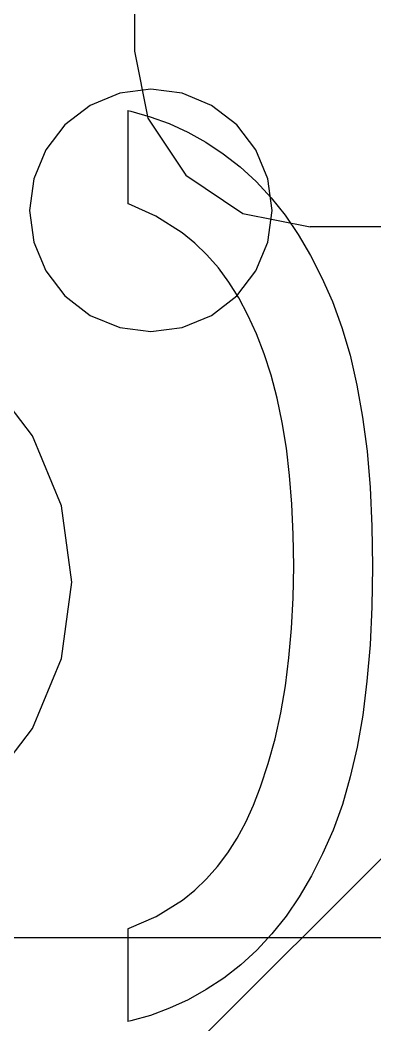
# Model space of a CAD drawing. Extents: x -257 to 298, y -311 to 343.
# Drawn here: x 4.39 to 10.85, y 16.63 to 34.93 of the extents above; entities that cross this region are included whole.
import ezdxf

# ---------------------------------------------------------------- set-up
doc = ezdxf.new("R2010")
doc.units = 0

msp = doc.modelspace()

# ---------------------------------------------------------------- linework, layer by layer
for p, q in [((6.206468, 33.596646), (5.66933, 33.374784)), ((6.206468, 33.596646), (5.66933, 33.374784)), ((6.77333, 33.6706), (6.206468, 33.596646)), ((6.77333, 33.6706), (6.206468, 33.596646)), ((7.340192, 33.596646), (6.77333, 33.6706)), ((7.340192, 33.596646), (6.77333, 33.6706)), ((7.87733, 33.374784), (7.340192, 33.596646)), ((7.87733, 33.374784), (7.340192, 33.596646)), ((5.66933, 33.374784), (5.208623, 33.02054)), ((5.66933, 33.374784), (5.208623, 33.02054)), ((8.338037, 33.02054), (7.87733, 33.374784)), ((8.338037, 33.02054), (7.87733, 33.374784)), ((5.208623, 33.02054), (4.861146, 32.5666)), ((5.208623, 33.02054), (4.861146, 32.5666)), ((8.685514, 32.5666), (8.338037, 33.02054)), ((8.685514, 32.5666), (8.338037, 33.02054)), ((4.861146, 32.5666), (4.641761, 32.038706)), ((4.861146, 32.5666), (4.641761, 32.038706)), ((8.904899, 32.038706), (8.685514, 32.5666)), ((8.904899, 32.038706), (8.685514, 32.5666)), ((4.641761, 32.038706), (4.56533, 31.4626)), ((4.641761, 32.038706), (4.56533, 31.4626)), ((8.98133, 31.4626), (8.904899, 32.038706)), ((8.98133, 31.4626), (8.904899, 32.038706)), ((4.56533, 31.4626), (4.641761, 30.886494)), ((4.56533, 31.4626), (4.641761, 30.886494)), ((8.904899, 30.886494), (8.98133, 31.4626)), ((8.904899, 30.886494), (8.98133, 31.4626)), ((8.98133, 31.4626), (8.98133, 31.4626)), ((8.98133, 31.4626), (8.98133, 31.4626)), ((4.641761, 30.886494), (4.861146, 30.3586)), ((4.641761, 30.886494), (4.861146, 30.3586)), ((8.685514, 30.3586), (8.904899, 30.886494)), ((8.685514, 30.3586), (8.904899, 30.886494)), ((4.861146, 30.3586), (5.208623, 29.90466)), ((4.861146, 30.3586), (5.208623, 29.90466)), ((8.338037, 29.90466), (8.685514, 30.3586)), ((8.338037, 29.90466), (8.685514, 30.3586)), ((5.208623, 29.90466), (5.66933, 29.550416)), ((5.208623, 29.90466), (5.66933, 29.550416)), ((7.87733, 29.550416), (8.338037, 29.90466)), ((7.87733, 29.550416), (8.338037, 29.90466)), ((5.66933, 29.550416), (6.206468, 29.328554)), ((5.66933, 29.550416), (6.206468, 29.328554)), ((7.340192, 29.328554), (7.87733, 29.550416)), ((7.340192, 29.328554), (7.87733, 29.550416)), ((6.206468, 29.328554), (6.77333, 29.2546)), ((6.206468, 29.328554), (6.77333, 29.2546)), ((6.77333, 29.2546), (7.340192, 29.328554)), ((6.77333, 29.2546), (7.340192, 29.328554)), ((4.618782, 27.355865), (3.779464, 28.452337)), ((4.618782, 27.355865), (3.779464, 28.452337)), ((5.148703, 26.08076), (4.618782, 27.355865)), ((5.148703, 26.08076), (4.618782, 27.355865)), ((5.33333, 24.6892), (5.148703, 26.08076)), ((5.33333, 24.6892), (5.148703, 26.08076)), ((5.148704, 23.29764), (5.33332, 24.6892)), ((5.148704, 23.29764), (5.33332, 24.6892)), ((5.33332, 24.6892), (5.33333, 24.6892)), ((5.33332, 24.6892), (5.33333, 24.6892)), ((0.937256, 9.62697), (15.0627, 23.7522)), ((0.937256, 9.62697), (15.0627, 23.7522)), ((4.618789, 22.022535), (5.148704, 23.29764)), ((4.618789, 22.022535), (5.148704, 23.29764)), ((3.779473, 20.926063), (4.618789, 22.022535)), ((3.779473, 20.926063), (4.618789, 22.022535))]:
    msp.add_line(p, q)
at = {"layer": 'Layer 1'}
for p, q in [((6.47465, 51.7825), (6.47465, 34.3637)), ((6.47465, 51.7825), (6.47465, 34.3637)), ((6.47465, 51.7825), (6.47465, 34.3637)), ((6.47465, 51.7825), (6.47465, 34.3637)), ((6.47466, 34.3639), (6.718245, 33.139313)), ((6.47466, 34.3639), (6.718245, 33.139313)), ((6.47466, 34.3639), (6.718245, 33.139313)), ((6.47466, 34.3639), (6.718245, 33.139313)), ((6.35448, 33.28), (6.35448, 31.5838)), ((6.35448, 33.28), (6.35448, 31.5838)), ((6.35448, 33.28), (6.35448, 31.5838)), ((6.35448, 33.28), (6.35448, 31.5838)), ((6.35448, 33.28), (6.35448, 31.5838)), ((6.35448, 33.2798), (6.406403, 33.267665)), ((6.35448, 33.2798), (6.406403, 33.267665)), ((6.35448, 33.2798), (6.406403, 33.267665)), ((6.35448, 33.2798), (6.406403, 33.267665)), ((6.35448, 33.2798), (6.406403, 33.267665)), ((6.406403, 33.267665), (6.762172, 33.168294)), ((6.406403, 33.267665), (6.762172, 33.168294)), ((6.406403, 33.267665), (6.762172, 33.168294)), ((6.406403, 33.267665), (6.762172, 33.168294)), ((6.406403, 33.267665), (6.762172, 33.168294)), ((6.718245, 33.139313), (7.411918, 32.101158)), ((6.718245, 33.139313), (7.411918, 32.101158)), ((6.718245, 33.139313), (7.411918, 32.101158)), ((6.718245, 33.139313), (7.411918, 32.101158)), ((6.762172, 33.168294), (7.108326, 33.043298)), ((6.762172, 33.168294), (7.108326, 33.043298)), ((6.762172, 33.168294), (7.108326, 33.043298)), ((6.762172, 33.168294), (7.108326, 33.043298)), ((6.762172, 33.168294), (7.108326, 33.043298)), ((7.108326, 33.043298), (7.444864, 32.889459)), ((7.108326, 33.043298), (7.444864, 32.889459)), ((7.108326, 33.043298), (7.444864, 32.889459)), ((7.108326, 33.043298), (7.444864, 32.889459)), ((7.108326, 33.043298), (7.444864, 32.889459)), ((7.444864, 32.889459), (7.774992, 32.706777)), ((7.444864, 32.889459), (7.774992, 32.706777)), ((7.444864, 32.889459), (7.774992, 32.706777)), ((7.444864, 32.889459), (7.774992, 32.706777)), ((7.444864, 32.889459), (7.774992, 32.706777)), ((7.774992, 32.706777), (8.092299, 32.495223)), ((7.774992, 32.706777), (8.092299, 32.495223)), ((7.774992, 32.706777), (8.092299, 32.495223)), ((7.774992, 32.706777), (8.092299, 32.495223)), ((7.774992, 32.706777), (8.092299, 32.495223)), ((8.092299, 32.495223), (8.396786, 32.258044)), ((8.092299, 32.495223), (8.396786, 32.258044)), ((8.092299, 32.495223), (8.396786, 32.258044)), ((8.092299, 32.495223), (8.396786, 32.258044)), ((8.092299, 32.495223), (8.396786, 32.258044)), ((8.396786, 32.258044), (8.688452, 31.988804)), ((8.396786, 32.258044), (8.688452, 31.988804)), ((8.396786, 32.258044), (8.688452, 31.988804)), ((8.396786, 32.258044), (8.688452, 31.988804)), ((8.396786, 32.258044), (8.688452, 31.988804)), ((7.411918, 32.101158), (8.450073, 31.407485)), ((7.411918, 32.101158), (8.450073, 31.407485)), ((7.411918, 32.101158), (8.450073, 31.407485)), ((7.411918, 32.101158), (8.450073, 31.407485)), ((8.688452, 31.988804), (8.960888, 31.693938)), ((8.688452, 31.988804), (8.960888, 31.693938)), ((8.688452, 31.988804), (8.960888, 31.693938)), ((8.688452, 31.988804), (8.960888, 31.693938)), ((8.688452, 31.988804), (8.960888, 31.693938)), ((8.960888, 31.693938), (9.217298, 31.373447)), ((8.960888, 31.693938), (9.217298, 31.373447)), ((8.960888, 31.693938), (9.217298, 31.373447)), ((8.960888, 31.693938), (9.217298, 31.373447)), ((8.960888, 31.693938), (9.217298, 31.373447)), ((6.367943, 31.578749), (6.354481, 31.583547)), ((6.367943, 31.578749), (6.354481, 31.583547)), ((6.367943, 31.578749), (6.354481, 31.583547)), ((6.367943, 31.578749), (6.354481, 31.583547)), ((6.367943, 31.578749), (6.354481, 31.583547)), ((6.861532, 31.3576), (6.367943, 31.578749)), ((6.861532, 31.3576), (6.367943, 31.578749)), ((6.861532, 31.3576), (6.367943, 31.578749)), ((6.861532, 31.3576), (6.367943, 31.578749)), ((6.861532, 31.3576), (6.367943, 31.578749)), ((7.345506, 31.053111), (6.861532, 31.3576)), ((7.345506, 31.053111), (6.861532, 31.3576)), ((7.345506, 31.053111), (6.861532, 31.3576)), ((7.345506, 31.053111), (6.861532, 31.3576)), ((7.345506, 31.053111), (6.861532, 31.3576)), ((8.450073, 31.407485), (9.67466, 31.1639)), ((8.450073, 31.407485), (9.67466, 31.1639)), ((8.450073, 31.407485), (9.67466, 31.1639)), ((8.450073, 31.407485), (9.67466, 31.1639)), ((9.217298, 31.373447), (9.457682, 31.020867)), ((9.217298, 31.373447), (9.457682, 31.020867)), ((9.217298, 31.373447), (9.457682, 31.020867)), ((9.217298, 31.373447), (9.457682, 31.020867)), ((9.217298, 31.373447), (9.457682, 31.020867)), ((27.0933, 31.1633), (9.67465, 31.1633)), ((27.0933, 31.1633), (9.67465, 31.1633)), ((27.0933, 31.1633), (9.67465, 31.1633)), ((27.0933, 31.1633), (9.67465, 31.1633)), ((7.576275, 30.867211), (7.345506, 31.053111)), ((7.576275, 30.867211), (7.345506, 31.053111)), ((7.576275, 30.867211), (7.345506, 31.053111)), ((7.576275, 30.867211), (7.345506, 31.053111)), ((7.576275, 30.867211), (7.345506, 31.053111)), ((9.457682, 31.020867), (9.682041, 30.642661)), ((9.457682, 31.020867), (9.682041, 30.642661)), ((9.457682, 31.020867), (9.682041, 30.642661)), ((9.457682, 31.020867), (9.682041, 30.642661)), ((9.457682, 31.020867), (9.682041, 30.642661)), ((7.794223, 30.655657), (7.576275, 30.867211)), ((7.794223, 30.655657), (7.576275, 30.867211)), ((7.794223, 30.655657), (7.576275, 30.867211)), ((7.794223, 30.655657), (7.576275, 30.867211)), ((7.794223, 30.655657), (7.576275, 30.867211)), ((8.002556, 30.418478), (7.794223, 30.655657)), ((8.002556, 30.418478), (7.794223, 30.655657)), ((8.002556, 30.418478), (7.794223, 30.655657)), ((8.002556, 30.418478), (7.794223, 30.655657)), ((8.002556, 30.418478), (7.794223, 30.655657)), ((9.682041, 30.642661), (9.887169, 30.235612)), ((9.682041, 30.642661), (9.887169, 30.235612)), ((9.682041, 30.642661), (9.887169, 30.235612)), ((9.682041, 30.642661), (9.887169, 30.235612)), ((9.682041, 30.642661), (9.887169, 30.235612)), ((8.194863, 30.155673), (8.002556, 30.418478)), ((8.194863, 30.155673), (8.002556, 30.418478)), ((8.194863, 30.155673), (8.002556, 30.418478)), ((8.194863, 30.155673), (8.002556, 30.418478)), ((8.194863, 30.155673), (8.002556, 30.418478)), ((9.887169, 30.235612), (10.079476, 29.79972)), ((9.887169, 30.235612), (10.079476, 29.79972)), ((9.887169, 30.235612), (10.079476, 29.79972)), ((9.887169, 30.235612), (10.079476, 29.79972)), ((9.887169, 30.235612), (10.079476, 29.79972)), ((8.37435, 29.867214), (8.194863, 30.155673)), ((8.37435, 29.867214), (8.194863, 30.155673)), ((8.37435, 29.867214), (8.194863, 30.155673)), ((8.37435, 29.867214), (8.194863, 30.155673)), ((8.37435, 29.867214), (8.194863, 30.155673)), ((8.541017, 29.553101), (8.37435, 29.867214)), ((8.541017, 29.553101), (8.37435, 29.867214)), ((8.541017, 29.553101), (8.37435, 29.867214)), ((8.541017, 29.553101), (8.37435, 29.867214)), ((8.541017, 29.553101), (8.37435, 29.867214)), ((10.079476, 29.79972), (10.249348, 29.331768)), ((10.079476, 29.79972), (10.249348, 29.331768)), ((10.079476, 29.79972), (10.249348, 29.331768)), ((10.079476, 29.79972), (10.249348, 29.331768)), ((10.079476, 29.79972), (10.249348, 29.331768)), ((8.694863, 29.216579), (8.541017, 29.553101)), ((8.694863, 29.216579), (8.541017, 29.553101)), ((8.694863, 29.216579), (8.541017, 29.553101)), ((8.694863, 29.216579), (8.541017, 29.553101)), ((8.694863, 29.216579), (8.541017, 29.553101)), ((10.249348, 29.331768), (10.399989, 28.825349)), ((10.249348, 29.331768), (10.399989, 28.825349)), ((10.249348, 29.331768), (10.399989, 28.825349)), ((10.249348, 29.331768), (10.399989, 28.825349)), ((10.249348, 29.331768), (10.399989, 28.825349)), ((8.835888, 28.851186), (8.694863, 29.216579)), ((8.835888, 28.851186), (8.694863, 29.216579)), ((8.835888, 28.851186), (8.694863, 29.216579)), ((8.835888, 28.851186), (8.694863, 29.216579)), ((8.835888, 28.851186), (8.694863, 29.216579)), ((8.960888, 28.460167), (8.835888, 28.851186)), ((8.960888, 28.460167), (8.835888, 28.851186)), ((8.960888, 28.460167), (8.835888, 28.851186)), ((8.960888, 28.460167), (8.835888, 28.851186)), ((8.960888, 28.460167), (8.835888, 28.851186)), ((10.399989, 28.825349), (10.524989, 28.280491)), ((10.399989, 28.825349), (10.524989, 28.280491)), ((10.399989, 28.825349), (10.524989, 28.280491)), ((10.399989, 28.825349), (10.524989, 28.280491)), ((10.399989, 28.825349), (10.524989, 28.280491)), ((9.073068, 28.043494), (8.960888, 28.460167)), ((9.073068, 28.043494), (8.960888, 28.460167)), ((9.073068, 28.043494), (8.960888, 28.460167)), ((9.073068, 28.043494), (8.960888, 28.460167)), ((9.073068, 28.043494), (8.960888, 28.460167)), ((10.524989, 28.280491), (10.627553, 27.697166)), ((10.524989, 28.280491), (10.627553, 27.697166)), ((10.524989, 28.280491), (10.627553, 27.697166)), ((10.524989, 28.280491), (10.627553, 27.697166)), ((10.524989, 28.280491), (10.627553, 27.697166)), ((9.162811, 27.601196), (9.073068, 28.043494)), ((9.162811, 27.601196), (9.073068, 28.043494)), ((9.162811, 27.601196), (9.073068, 28.043494)), ((9.162811, 27.601196), (9.073068, 28.043494)), ((9.162811, 27.601196), (9.073068, 28.043494)), ((10.627553, 27.697166), (10.707681, 27.075346)), ((10.627553, 27.697166), (10.707681, 27.075346)), ((10.627553, 27.697166), (10.707681, 27.075346)), ((10.627553, 27.697166), (10.707681, 27.075346)), ((10.627553, 27.697166), (10.707681, 27.075346)), ((9.239734, 27.130026), (9.162811, 27.601196)), ((9.239734, 27.130026), (9.162811, 27.601196)), ((9.239734, 27.130026), (9.162811, 27.601196)), ((9.239734, 27.130026), (9.162811, 27.601196)), ((9.239734, 27.130026), (9.162811, 27.601196)), ((9.297426, 26.633231), (9.239734, 27.130026)), ((9.297426, 26.633231), (9.239734, 27.130026)), ((9.297426, 26.633231), (9.239734, 27.130026)), ((9.297426, 26.633231), (9.239734, 27.130026)), ((9.297426, 26.633231), (9.239734, 27.130026)), ((10.707681, 27.075346), (10.765374, 26.411899)), ((10.707681, 27.075346), (10.765374, 26.411899)), ((10.707681, 27.075346), (10.765374, 26.411899)), ((10.707681, 27.075346), (10.765374, 26.411899)), ((10.707681, 27.075346), (10.765374, 26.411899)), ((9.342298, 26.11081), (9.297426, 26.633231)), ((9.342298, 26.11081), (9.297426, 26.633231)), ((9.342298, 26.11081), (9.297426, 26.633231)), ((9.342298, 26.11081), (9.297426, 26.633231)), ((9.342298, 26.11081), (9.297426, 26.633231)), ((10.765374, 26.411899), (10.797425, 25.713174)), ((10.765374, 26.411899), (10.797425, 25.713174)), ((10.765374, 26.411899), (10.797425, 25.713174)), ((10.765374, 26.411899), (10.797425, 25.713174)), ((10.765374, 26.411899), (10.797425, 25.713174)), ((9.364735, 25.559518), (9.342298, 26.11081)), ((9.364735, 25.559518), (9.342298, 26.11081)), ((9.364735, 25.559518), (9.342298, 26.11081)), ((9.364735, 25.559518), (9.342298, 26.11081)), ((9.364735, 25.559518), (9.342298, 26.11081)), ((10.797425, 25.713174), (10.810246, 24.97601)), ((10.797425, 25.713174), (10.810246, 24.97601)), ((10.797425, 25.713174), (10.810246, 24.97601)), ((10.797425, 25.713174), (10.810246, 24.97601)), ((10.797425, 25.713174), (10.810246, 24.97601)), ((9.37435, 24.9826), (9.364735, 25.559518)), ((9.37435, 24.9826), (9.364735, 25.559518)), ((9.37435, 24.9826), (9.364735, 25.559518)), ((9.37435, 24.9826), (9.364735, 25.559518)), ((9.37435, 24.9826), (9.364735, 25.559518)), ((9.364733, 24.405708), (9.374348, 24.982626)), ((9.364733, 24.405708), (9.374348, 24.982626)), ((9.364733, 24.405708), (9.374348, 24.982626)), ((9.364733, 24.405708), (9.374348, 24.982626)), ((9.364733, 24.405708), (9.374348, 24.982626)), ((10.8102, 24.9762), (10.797379, 24.242225)), ((10.8102, 24.9762), (10.797379, 24.242225)), ((10.8102, 24.9762), (10.797379, 24.242225)), ((10.8102, 24.9762), (10.797379, 24.242225)), ((10.8102, 24.9762), (10.797379, 24.242225)), ((9.335887, 23.848009), (9.364733, 24.405708)), ((9.335887, 23.848009), (9.364733, 24.405708)), ((9.335887, 23.848009), (9.364733, 24.405708)), ((9.335887, 23.848009), (9.364733, 24.405708)), ((9.335887, 23.848009), (9.364733, 24.405708)), ((10.797379, 24.242225), (10.765328, 23.546717)), ((10.797379, 24.242225), (10.765328, 23.546717)), ((10.797379, 24.242225), (10.765328, 23.546717)), ((10.797379, 24.242225), (10.765328, 23.546717)), ((10.797379, 24.242225), (10.765328, 23.546717)), ((9.28781, 23.312747), (9.335887, 23.848009)), ((9.28781, 23.312747), (9.335887, 23.848009)), ((9.28781, 23.312747), (9.335887, 23.848009)), ((9.28781, 23.312747), (9.335887, 23.848009)), ((9.28781, 23.312747), (9.335887, 23.848009)), ((10.765328, 23.546717), (10.707635, 22.886459)), ((10.765328, 23.546717), (10.707635, 22.886459)), ((10.765328, 23.546717), (10.707635, 22.886459)), ((10.765328, 23.546717), (10.707635, 22.886459)), ((10.765328, 23.546717), (10.707635, 22.886459)), ((9.223707, 22.799921), (9.28781, 23.312747)), ((9.223707, 22.799921), (9.28781, 23.312747)), ((9.223707, 22.799921), (9.28781, 23.312747)), ((9.223707, 22.799921), (9.28781, 23.312747)), ((9.223707, 22.799921), (9.28781, 23.312747)), ((10.707635, 22.886459), (10.630712, 22.267857)), ((10.707635, 22.886459), (10.630712, 22.267857)), ((10.707635, 22.886459), (10.630712, 22.267857)), ((10.707635, 22.886459), (10.630712, 22.267857)), ((10.707635, 22.886459), (10.630712, 22.267857)), ((9.137169, 22.30956), (9.223707, 22.799921)), ((9.137169, 22.30956), (9.223707, 22.799921)), ((9.137169, 22.30956), (9.223707, 22.799921)), ((9.137169, 22.30956), (9.223707, 22.799921)), ((9.137169, 22.30956), (9.223707, 22.799921)), ((9.034605, 21.83839), (9.137169, 22.30956)), ((9.034605, 21.83839), (9.137169, 22.30956)), ((9.034605, 21.83839), (9.137169, 22.30956)), ((9.034605, 21.83839), (9.137169, 22.30956)), ((9.034605, 21.83839), (9.137169, 22.30956)), ((10.630712, 22.267857), (10.528148, 21.687721)), ((10.630712, 22.267857), (10.528148, 21.687721)), ((10.630712, 22.267857), (10.528148, 21.687721)), ((10.630712, 22.267857), (10.528148, 21.687721)), ((10.630712, 22.267857), (10.528148, 21.687721)), ((8.909605, 21.389685), (9.034605, 21.83839)), ((8.909605, 21.389685), (9.034605, 21.83839)), ((8.909605, 21.389685), (9.034605, 21.83839)), ((8.909605, 21.389685), (9.034605, 21.83839)), ((8.909605, 21.389685), (9.034605, 21.83839)), ((10.528148, 21.687721), (10.403148, 21.146081)), ((10.528148, 21.687721), (10.403148, 21.146081)), ((10.528148, 21.687721), (10.403148, 21.146081)), ((10.528148, 21.687721), (10.403148, 21.146081)), ((10.528148, 21.687721), (10.403148, 21.146081)), ((8.76858, 20.9602), (8.909605, 21.389685)), ((8.76858, 20.9602), (8.909605, 21.389685)), ((8.76858, 20.9602), (8.909605, 21.389685)), ((8.76858, 20.9602), (8.909605, 21.389685)), ((8.76858, 20.9602), (8.909605, 21.389685)), ((10.403148, 21.146081), (10.258918, 20.639662)), ((10.403148, 21.146081), (10.258918, 20.639662)), ((10.403148, 21.146081), (10.258918, 20.639662)), ((10.403148, 21.146081), (10.258918, 20.639662)), ((10.403148, 21.146081), (10.258918, 20.639662)), ((8.640375, 20.626792), (8.76858, 20.960124)), ((8.640375, 20.626792), (8.76858, 20.960124)), ((8.640375, 20.626792), (8.76858, 20.960124)), ((8.640375, 20.626792), (8.76858, 20.960124)), ((8.640375, 20.626792), (8.76858, 20.960124)), ((8.49935, 20.315896), (8.640375, 20.626792)), ((8.49935, 20.315896), (8.640375, 20.626792)), ((8.49935, 20.315896), (8.640375, 20.626792)), ((8.49935, 20.315896), (8.640375, 20.626792)), ((8.49935, 20.315896), (8.640375, 20.626792)), ((10.258918, 20.639662), (10.089046, 20.174927)), ((10.258918, 20.639662), (10.089046, 20.174927)), ((10.258918, 20.639662), (10.089046, 20.174927)), ((10.258918, 20.639662), (10.089046, 20.174927)), ((10.258918, 20.639662), (10.089046, 20.174927)), ((8.342299, 20.02422), (8.49935, 20.315896)), ((8.342299, 20.02422), (8.49935, 20.315896)), ((8.342299, 20.02422), (8.49935, 20.315896)), ((8.342299, 20.02422), (8.49935, 20.315896)), ((8.342299, 20.02422), (8.49935, 20.315896)), ((10.089046, 20.174927), (9.899943, 19.742224)), ((10.089046, 20.174927), (9.899943, 19.742224)), ((10.089046, 20.174927), (9.899943, 19.742224)), ((10.089046, 20.174927), (9.899943, 19.742224)), ((10.089046, 20.174927), (9.899943, 19.742224)), ((8.172427, 19.758198), (8.342299, 20.02422)), ((8.172427, 19.758198), (8.342299, 20.02422)), ((8.172427, 19.758198), (8.342299, 20.02422)), ((8.172427, 19.758198), (8.342299, 20.02422)), ((8.172427, 19.758198), (8.342299, 20.02422)), ((7.98653, 19.511395), (8.172427, 19.758198)), ((7.98653, 19.511395), (8.172427, 19.758198)), ((7.98653, 19.511395), (8.172427, 19.758198)), ((7.98653, 19.511395), (8.172427, 19.758198)), ((7.98653, 19.511395), (8.172427, 19.758198)), ((9.899943, 19.742224), (9.694815, 19.338364)), ((9.899943, 19.742224), (9.694815, 19.338364)), ((9.899943, 19.742224), (9.694815, 19.338364)), ((9.899943, 19.742224), (9.694815, 19.338364)), ((9.899943, 19.742224), (9.694815, 19.338364)), ((7.787812, 19.283839), (7.98653, 19.511395)), ((7.787812, 19.283839), (7.98653, 19.511395)), ((7.787812, 19.283839), (7.98653, 19.511395)), ((7.787812, 19.283839), (7.98653, 19.511395)), ((7.787812, 19.283839), (7.98653, 19.511395)), ((7.576274, 19.081909), (7.787812, 19.283839)), ((7.576274, 19.081909), (7.787812, 19.283839)), ((7.576274, 19.081909), (7.787812, 19.283839)), ((7.576274, 19.081909), (7.787812, 19.283839)), ((7.576274, 19.081909), (7.787812, 19.283839)), ((9.694815, 19.338364), (9.473661, 18.960158)), ((9.694815, 19.338364), (9.473661, 18.960158)), ((9.694815, 19.338364), (9.473661, 18.960158)), ((9.694815, 19.338364), (9.473661, 18.960158)), ((9.694815, 19.338364), (9.473661, 18.960158)), ((7.34871, 18.899227), (7.576274, 19.081909)), ((7.34871, 18.899227), (7.576274, 19.081909)), ((7.34871, 18.899227), (7.576274, 19.081909)), ((7.34871, 18.899227), (7.576274, 19.081909)), ((7.34871, 18.899227), (7.576274, 19.081909)), ((6.871146, 18.597927), (7.34871, 18.899227)), ((6.871146, 18.597927), (7.34871, 18.899227)), ((6.871146, 18.597927), (7.34871, 18.899227)), ((6.871146, 18.597927), (7.34871, 18.899227)), ((6.871146, 18.597927), (7.34871, 18.899227)), ((9.473661, 18.960158), (9.233276, 18.607606)), ((9.473661, 18.960158), (9.233276, 18.607606)), ((9.473661, 18.960158), (9.233276, 18.607606)), ((9.473661, 18.960158), (9.233276, 18.607606)), ((9.473661, 18.960158), (9.233276, 18.607606)), ((6.377557, 18.386402), (6.871146, 18.597927)), ((6.377557, 18.386402), (6.871146, 18.597927)), ((6.377557, 18.386402), (6.871146, 18.597927)), ((6.377557, 18.386402), (6.871146, 18.597927)), ((6.377557, 18.386402), (6.871146, 18.597927)), ((9.233276, 18.607606), (8.976866, 18.283897)), ((9.233276, 18.607606), (8.976866, 18.283897)), ((9.233276, 18.607606), (8.976866, 18.283897)), ((9.233276, 18.607606), (8.976866, 18.283897)), ((9.233276, 18.607606), (8.976866, 18.283897)), ((6.35448, 18.3785), (6.377557, 18.386402)), ((6.35448, 18.3785), (6.377557, 18.386402)), ((6.35448, 18.3785), (6.377557, 18.386402)), ((6.35448, 18.3785), (6.377557, 18.386402)), ((6.35448, 18.3785), (6.377557, 18.386402)), ((6.35448, 18.3787), (6.35448, 16.6882)), ((6.35448, 18.3787), (6.35448, 16.6882)), ((6.35448, 18.3787), (6.35448, 16.6882)), ((6.35448, 18.3787), (6.35448, 16.6882)), ((6.35448, 18.3787), (6.35448, 16.6882)), ((0, 18.215), (27.0933, 18.215)), ((0, 18.215), (27.0933, 18.215)), ((0, 18.215), (27.0933, 18.215)), ((0, 18.215), (27.0933, 18.215)), ((8.976866, 18.283897), (8.701225, 17.989003)), ((8.976866, 18.283897), (8.701225, 17.989003)), ((8.976866, 18.283897), (8.701225, 17.989003)), ((8.976866, 18.283897), (8.701225, 17.989003)), ((8.976866, 18.283897), (8.701225, 17.989003)), ((8.701225, 17.989003), (8.409559, 17.719791)), ((8.701225, 17.989003), (8.409559, 17.719791)), ((8.701225, 17.989003), (8.409559, 17.719791)), ((8.701225, 17.989003), (8.409559, 17.719791)), ((8.701225, 17.989003), (8.409559, 17.719791)), ((8.409559, 17.719791), (8.101867, 17.479394)), ((8.409559, 17.719791), (8.101867, 17.479394)), ((8.409559, 17.719791), (8.101867, 17.479394)), ((8.409559, 17.719791), (8.101867, 17.479394)), ((8.409559, 17.719791), (8.101867, 17.479394)), ((8.101867, 17.479394), (7.781355, 17.267869)), ((8.101867, 17.479394), (7.781355, 17.267869)), ((8.101867, 17.479394), (7.781355, 17.267869)), ((8.101867, 17.479394), (7.781355, 17.267869)), ((8.101867, 17.479394), (7.781355, 17.267869)), ((7.781355, 17.267869), (7.451227, 17.081969)), ((7.781355, 17.267869), (7.451227, 17.081969)), ((7.781355, 17.267869), (7.451227, 17.081969)), ((7.781355, 17.267869), (7.451227, 17.081969)), ((7.781355, 17.267869), (7.451227, 17.081969)), ((7.451227, 17.081969), (7.111484, 16.92813)), ((7.451227, 17.081969), (7.111484, 16.92813)), ((7.451227, 17.081969), (7.111484, 16.92813)), ((7.451227, 17.081969), (7.111484, 16.92813)), ((7.451227, 17.081969), (7.111484, 16.92813)), ((7.111484, 16.92813), (6.76533, 16.799917)), ((7.111484, 16.92813), (6.76533, 16.799917)), ((7.111484, 16.92813), (6.76533, 16.799917)), ((7.111484, 16.92813), (6.76533, 16.799917)), ((7.111484, 16.92813), (6.76533, 16.799917)), ((6.409561, 16.700547), (6.354433, 16.688129)), ((6.409561, 16.700547), (6.354433, 16.688129)), ((6.409561, 16.700547), (6.354433, 16.688129)), ((6.409561, 16.700547), (6.354433, 16.688129)), ((6.409561, 16.700547), (6.354433, 16.688129)), ((6.76533, 16.799917), (6.409561, 16.700547)), ((6.76533, 16.799917), (6.409561, 16.700547)), ((6.76533, 16.799917), (6.409561, 16.700547)), ((6.76533, 16.799917), (6.409561, 16.700547)), ((6.76533, 16.799917), (6.409561, 16.700547))]:
    msp.add_line(p, q, dxfattribs=at)

doc.saveas('drawing.dxf')
